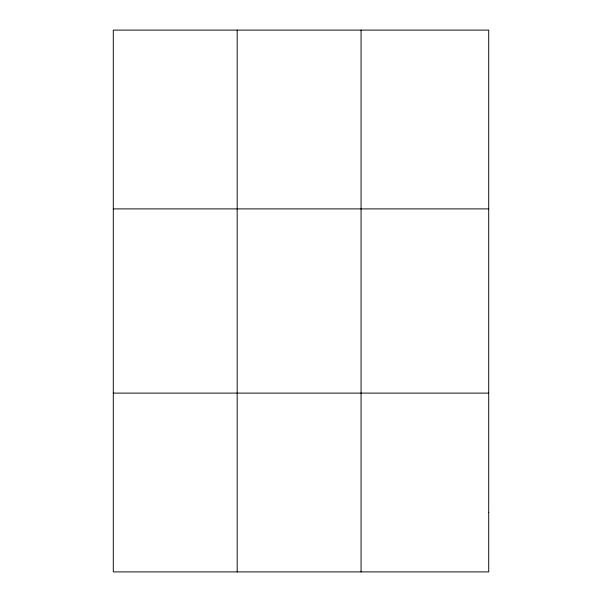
<?xml version="1.0" encoding="UTF-8"?>
<svg xmlns="http://www.w3.org/2000/svg" width="602" height="602" viewBox="0 0 602 602"><rect width="100%" height="100%" fill="white"/><g stroke="black" fill="none" stroke-linecap="round" stroke-linejoin="round"><path stroke-width="0.9" d="M237.18 30.1L237.18 571.9M361.065 30.1L361.065 571.9M113.289 208.894L488.711 208.894M113.289 393.106L488.711 393.106M488.711 512.302L488.711 571.9L113.289 571.9L113.289 30.1L488.711 30.1L488.711 512.302"/></g></svg>
